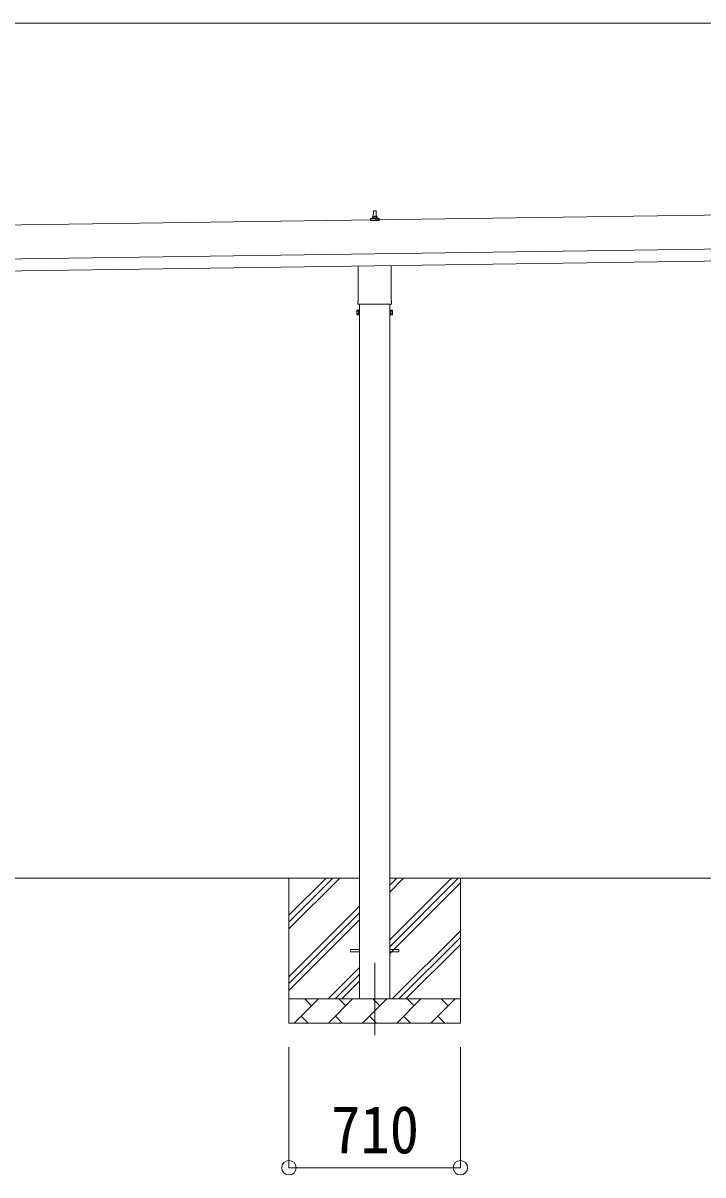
# Model space of a CAD drawing. Units: millimetres at full size, sheet at 1:60; details may follow other scales. Extents: x -16864 to 16864, y -11640 to 11640.
# Drawn here: x 2235 to 5051, y -8293 to -3521 of the extents above; entities that cross this region are included whole.
import ezdxf
from ezdxf.enums import TextEntityAlignment as Align

# ---------------------------------------------------------------- set-up
doc = ezdxf.new("R2010")
doc.units = ezdxf.units.MM
doc.header["$LTSCALE"] = 60
doc.header["$PDMODE"] = 32
doc.header["$PDSIZE"] = 60
doc.linetypes.add('CHAIN1', pattern=[8, 5, -1, 1, -1])
for name, color, linetype, lineweight in [('0-1_Defpoints', 7, 'CHAIN1', 9), ('0-2_TEXT1', 4, 'Continuous', 9), ('0-3_SHAPE', 7, 'Continuous', 9), ('0-8_TABLE1', 6, 'Continuous', 9)]:
    doc.layers.add(name, color=color, linetype=linetype, lineweight=lineweight)
doc.styles.add('ＭＳ ゴシック', font='')
doc.styles.get('ＭＳ ゴシック').set_extended_font_data('MS Gothic')

msp = doc.modelspace()

# ---------------------------------------------------------------- linework, layer by layer
at = {"layer": '0-1_Defpoints'}
msp.add_line((3691.14, -7413.9), (3691.14, -7762.9), dxfattribs=at)
at = {"layer": '0-2_TEXT1'}
for p, q in [((6531.21, -4296.21), (900.74, -4376.64)), ((3673.2, -4339.43), (3673.2, -4331.71)), ((3709.7, -4339.43), (3673.2, -4339.43)), ((3673.58, -4330.93), (3709.31, -4330.93)), ((3673.96, -4330.74), (3680.68, -4329.11)), ((3681.06, -4328.93), (3701.83, -4328.93)), ((3681.45, -4328.14), (3681.45, -4323.93)), ((3682.45, -4323.93), (3700.45, -4323.93)), ((3685.45, -4323.93), (3686.17, -4300.4)), ((3687.17, -4299.43), (3695.72, -4299.43)), ((3696.72, -4300.4), (3697.45, -4323.93)), ((3701.45, -4328.14), (3701.45, -4323.93)), ((3708.93, -4330.74), (3702.21, -4329.11)), ((3709.7, -4339.43), (3709.7, -4331.71)), ((902.74, -4516.63), (6533.21, -4436.19)), ((903.46, -4566.62), (6533.92, -4486.19)), ((3622.84, -4673.41), (3622.84, -4527.77)), ((3759.44, -4525.82), (3759.44, -4673.41)), ((3617.14, -4711.69), (3617.9, -4710.37)), ((3617.14, -4711.69), (3617.14, -4728.69)), ((3624.14, -4715.28), (3617.9, -4715.28)), ((3621.14, -4682.19), (3621.14, -4676.69)), ((3759.08, -4685.69), (3623.2, -4685.69)), ((3628.64, -4685.69), (3628.64, -7563.9)), ((3753.64, -7563.9), (3753.64, -4685.69)), ((3758.14, -4715.28), (3764.38, -4715.28)), ((3761.14, -4676.69), (3761.14, -4682.19)), ((3765.14, -4711.69), (3764.38, -4710.37)), ((3765.14, -4711.69), (3765.14, -4728.69)), ((3617.14, -4728.69), (3617.9, -4730)), ((3624.14, -4725.09), (3617.9, -4725.09)), ((3624.14, -4730), (3617.9, -4730)), ((3626.64, -4729.39), (3624.14, -4729.39)), ((3755.64, -4729.39), (3758.14, -4729.39)), ((3758.14, -4725.09), (3764.38, -4725.09)), ((3758.14, -4730), (3764.38, -4730)), ((3765.14, -4728.69), (3764.38, -4730)), ((3591.14, -7359.4), (3628.64, -7359.4)), ((3591.14, -7368.4), (3591.14, -7359.4)), ((3591.14, -7359.4), (3628.64, -7359.4)), ((3591.14, -7368.4), (3591.14, -7359.4)), ((3591.14, -7368.4), (3628.64, -7368.4)), ((3591.14, -7368.4), (3628.64, -7368.4)), ((3753.64, -7359.4), (3791.14, -7359.4)), ((3753.64, -7359.4), (3791.14, -7359.4)), ((3753.64, -7368.4), (3791.14, -7368.4)), ((3753.64, -7368.4), (3791.14, -7368.4)), ((3791.14, -7368.4), (3791.14, -7359.4)), ((3791.14, -7368.4), (3791.14, -7359.4))]:
    msp.add_line(p, q, dxfattribs=at)
for points in [[(3624.14, -4730), (3624.14, -4710.37), (3617.9, -4710.37)], [(3624.14, -4729.39), (3624.14, -4710.99), (3626.64, -4710.99)], [(3758.14, -4729.39), (3758.14, -4710.99), (3755.64, -4710.99)], [(3758.14, -4730), (3758.14, -4710.37), (3764.38, -4710.37)]]:
    msp.add_lwpolyline(points, dxfattribs=at)
for points in [[(3626.64, -4730.69), (3626.64, -4709.69), (3628.64, -4709.69), (3628.64, -4730.69)], [(3755.64, -4730.69), (3755.64, -4709.69), (3753.64, -4709.69), (3753.64, -4730.69)]]:
    msp.add_lwpolyline(points, close=True, dxfattribs=at)
for centre, radius, start, end in [((3674.2, -4331.71), 1, 103.62699, 180), ((3680.45, -4328.14), 1, 283.62699, 0), ((3685.53, -4324.56), 4.13, 90, 171.17633), ((3682.45, -4324.93), 1, 90, 180), ((3687.17, -4300.43), 1, 90, 178.60509), ((3694.78, -4323.93), 4.83, 133.60282, 180), ((3688.11, -4323.93), 4.83, 0, 46.39718), ((3695.72, -4300.43), 1, 1.39491, 90), ((3697.36, -4324.56), 4.13, 8.82367, 90), ((3700.45, -4324.93), 1, 0, 90), ((3702.45, -4328.14), 1, 180, 256.37301), ((3708.7, -4331.71), 1, 0, 76.37301), ((3625.14, -4676.69), 4, 125.09963, 180), ((3757.14, -4676.69), 4, 0, 54.90037), ((3621.48, -4712.82), 4.34, 145.61575, 214.38425), ((3633.38, -4720.19), 16.24, 162.41205, 197.58795), ((3625.14, -4682.19), 4, 180, 194.47751), ((3625.14, -4682.19), 4, 194.47751, 241.04498), ((3757.14, -4682.19), 4, 298.95502, 345.52249), ((3757.14, -4682.19), 4, 345.52249, 0), ((3760.79, -4712.82), 4.34, 325.61575, 34.38425), ((3748.9, -4720.19), 16.24, 342.41205, 17.58795), ((3621.48, -4727.55), 4.34, 145.61575, 214.38425), ((3760.79, -4727.55), 4.34, 325.61575, 34.38425)]:
    msp.add_arc(centre, radius, start, end, dxfattribs=at)
at = {"layer": '0-3_SHAPE'}
for p, q in [((3628.64, -7063.9), (1853.64, -7063.9)), ((3336.14, -7063.9), (3336.14, -7663.9)), ((3336.14, -7217.38), (3489.62, -7063.9)), ((3336.14, -7245.67), (3517.91, -7063.9)), ((3336.14, -7273.95), (3546.19, -7063.9)), ((5528.64, -7063.9), (3753.64, -7063.9)), ((3753.64, -7092.72), (3782.46, -7063.9)), ((3753.64, -7121.01), (3810.75, -7063.9)), ((3753.64, -7319), (4008.74, -7063.9)), ((3753.64, -7347.28), (4036.14, -7064.78)), ((3753.64, -7375.57), (4046.14, -7083.07)), ((4046.14, -7063.9), (4046.14, -7663.9)), ((3336.14, -7471.94), (3628.64, -7179.44)), ((3336.14, -7500.22), (3628.64, -7207.72)), ((3336.14, -7528.51), (3628.64, -7236.01)), ((3763.3, -7563.9), (4046.14, -7281.06)), ((3791.58, -7563.9), (4046.14, -7309.34)), ((3819.87, -7563.9), (4046.14, -7337.63)), ((3498.74, -7563.9), (3628.64, -7434)), ((3527.02, -7563.9), (3628.64, -7462.28)), ((3555.31, -7563.9), (3628.64, -7490.57)), ((3336.14, -7563.9), (4046.14, -7563.9)), ((3358.3, -7663.9), (3458.3, -7563.9)), ((3429.74, -7592.45), (3401.19, -7563.9)), ((3499.72, -7663.9), (3599.72, -7563.9)), ((3571.17, -7592.45), (3542.61, -7563.9)), ((3641.14, -7663.9), (3741.14, -7563.9)), ((3712.59, -7592.45), (3684.03, -7563.9)), ((3782.56, -7663.9), (3882.56, -7563.9)), ((3854.01, -7592.45), (3825.45, -7563.9)), ((3923.98, -7663.9), (4023.98, -7563.9)), ((3995.43, -7592.45), (3966.88, -7563.9)), ((4046.14, -7663.9), (3336.14, -7663.9)), ((3386.85, -7635.35), (3415.4, -7663.9)), ((3528.27, -7635.35), (3556.83, -7663.9)), ((3669.69, -7635.35), (3698.25, -7663.9)), ((3811.11, -7635.35), (3839.67, -7663.9)), ((3952.54, -7635.35), (3981.09, -7663.9))]:
    msp.add_line(p, q, dxfattribs=at)
at = {"layer": '0-8_TABLE1'}
for p, q in [((12217.14, -3521.26), (868.14, -3521.26)), ((3336.14, -8262.9), (3336.14, -7762.9)), ((4046.14, -8262.9), (4046.14, -7762.9)), ((3336.14, -8262.9), (4046.14, -8262.9))]:
    msp.add_line(p, q, dxfattribs=at)
for p in [(3336.14, -8262.9), (4046.14, -8262.9)]:
    msp.add_point(p, dxfattribs=at)

# ---------------------------------------------------------------- texts
at = {"layer": '0-8_TABLE1', "color": 7, "style": 'ＭＳ ゴシック', "width": 0.9}
msp.add_text('710', height=197.9, dxfattribs=at).set_placement((3511.14, -8262.9), align=Align.BOTTOM_LEFT)

doc.saveas('drawing.dxf')
